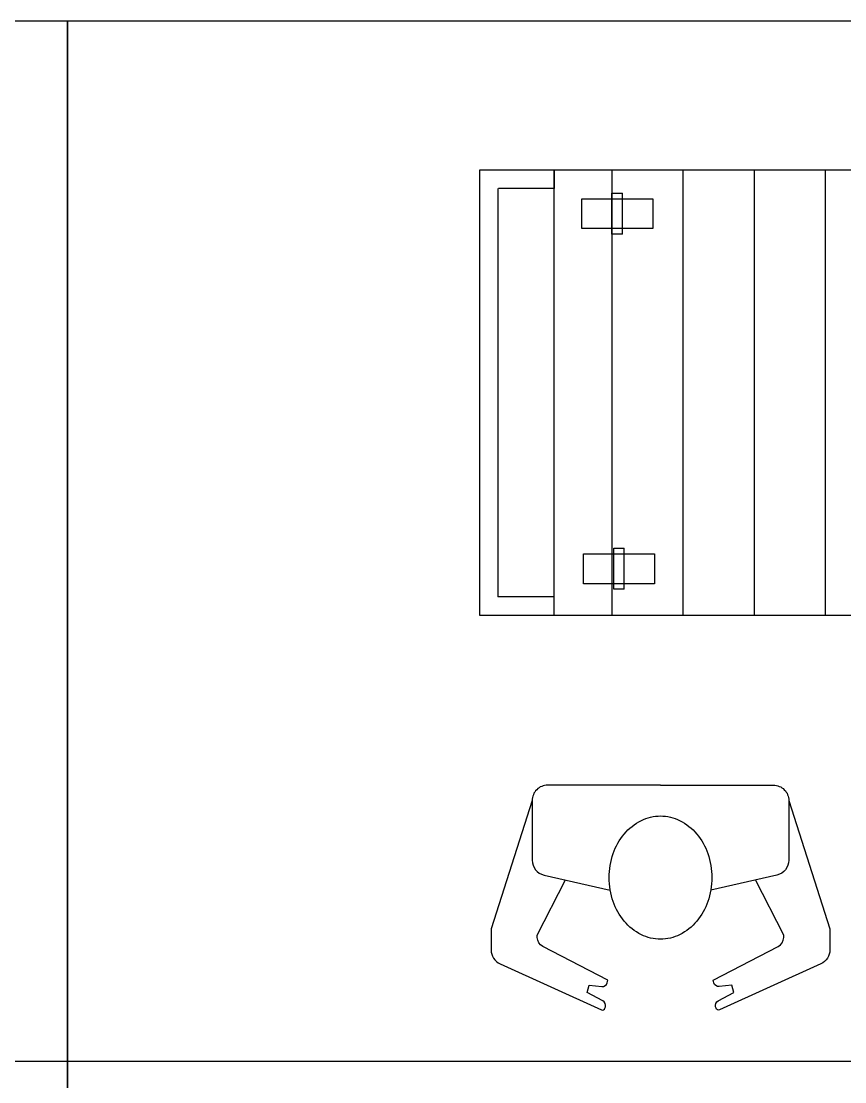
# Model space of a CAD drawing. Extents: x 539033 to 804858, y 468425 to 1263560.
# Drawn here: x 752293 to 753402, y 485311 to 486739 of the extents above; entities that cross this region are included whole.
import ezdxf

# ---------------------------------------------------------------- set-up
doc = ezdxf.new("R2010")
doc.units = 0
doc.header["$LTSCALE"] = 1000
doc.header["$MEASUREMENT"] = 0
for name, pattern in [('3', [5, 2.5, -1.25, 0, -1.25]), ('DASHED', [0.75, 0.5, -0.25]), ('DASHED2', [0.375, 0.25, -0.125])]:
    doc.linetypes.add(name, pattern=pattern)
doc.layers.get('0').update_dxf_attribs({"linetype": 'CONTINUOUS'})
for name, color, linetype in [('11', 230, 'CONTINUOUS'), ('C', 1, 'CONTINUOUS'), ('DIM', 6, 'CONTINUOUS'), ('L2', 7, 'CONTINUOUS'), ('流水线', 4, 'CONTINUOUS'), ('线体内容', 7, 'CONTINUOUS')]:
    doc.layers.add(name, color=color, linetype=linetype)
doc.layers.add('7', color=7, linetype='3', lineweight=9)

# ---------------------------------------------------------------- blocks, each defined once
blk = doc.blocks.new('A$C7E87390C')
at = {"layer": '线体内容', "linetype": 'DASHED2', "ltscale": 100}
for p, q in [((0, 600), (1230, 600)), ((2.1, 0), (0, 600)), ((97.9, 600), (97.9, 0)), ((193.7, 600), (193.7, 0)), ((289.6, 600), (289.6, 0)), ((385.4, 600), (385.4, 0)), ((481.2, 600), (481.2, 0)), ((577, 600), (577, 0)), ((672.9, 600), (672.9, 0)), ((768.7, 600), (768.7, 0)), ((864.5, 600), (864.5, 0)), ((960.4, 600), (960.4, 0)), ((1056.2, 600), (1056.2, 0)), ((1152, 600), (1152, 0)), ((1230, 600), (1230, 0)), ((1230, 600), (1330, 600)), ((1230, 600), (1230, 575)), ((1330, 600), (1330, 0)), ((1230, 575), (1305.6, 575)), ((1305.6, 25), (1305.6, 575)), ((50, 557.2), (145.8, 557.2)), ((50, 517.2), (50, 557.2)), ((90.9, 564.8), (105.1, 564.8)), ((90.9, 564.8), (90.9, 509.4)), ((105.1, 564.8), (105.1, 509.4)), ((145.8, 557.2), (145.8, 517.2)), ((1094.7, 557.2), (1190.5, 557.2)), ((1094.7, 517.2), (1094.7, 557.2)), ((1135.6, 564.8), (1149.8, 564.8)), ((1135.6, 564.8), (1135.6, 509.4)), ((1149.8, 564.8), (1149.8, 509.4)), ((1190.5, 557.2), (1190.5, 517.2)), ((145.8, 517.2), (50, 517.2)), ((1190.5, 517.2), (1094.7, 517.2)), ((105.1, 509.4), (90.9, 509.4)), ((1149.8, 509.4), (1135.6, 509.4)), ((1138, 86.6), (1152.2, 86.6)), ((1138, 86.6), (1138, 31.2)), ((1152.2, 86.6), (1152.2, 31.2)), ((50, 76.9), (145.8, 76.9)), ((50, 36.9), (50, 76.9)), ((90.9, 84.4), (105.1, 84.4)), ((90.9, 84.4), (90.9, 29)), ((105.1, 84.4), (105.1, 29)), ((145.8, 76.9), (145.8, 36.9)), ((1097.1, 79), (1192.9, 79)), ((1097.1, 39), (1097.1, 79)), ((1192.9, 79), (1192.9, 39)), ((145.8, 36.9), (50, 36.9)), ((105.1, 29), (90.9, 29)), ((1192.9, 39), (1097.1, 39)), ((1152.2, 31.2), (1138, 31.2)), ((1230, 0), (1230, 25)), ((1230, 25), (1305, 25)), ((1230, 0), (2.1, 0)), ((1330, 0), (1230, 0))]:
    blk.add_line(p, q, dxfattribs=at)
blk = doc.blocks.new('工位')
at = {"layer": '11', "color": 230}
for points in [[(-208.3, -155.1), (-275, 53.2), (-275, 87.1, -0.294108), (-260.3, 109.9), (-95.9, 184.6, -0.446254), (-90.2, 182.1), (-89.5, 180, -0.364113), (-93.5, 170), (-119, 156.4), (-116, 144.5), (-95.4, 146.7, -0.368169), (-86.4, 140.6), (-85.3, 136.6), (-191, 82, 0.280456), (-200, 67.2), (-200, 63.5), (-154.3, -26.2)], [(208.3, -155.1), (275, 53.2), (275, 87.1, 0.294108), (260.3, 109.9), (95.9, 184.6, 0.446254), (90.2, 182.1), (89.5, 180, 0.364113), (93.5, 170), (119, 156.4), (116, 144.5), (95.4, 146.7, 0.368169), (86.4, 140.6), (85.3, 136.6), (191, 82, -0.280456), (200, 67.2), (200, 63.5), (154.3, -26.2)], [(0, -180.1), (-183.3, -180.1, -0.414214), (-208.3, -155.1), (-208.3, -58.4, -0.350404), (-188.9, -34.1), (-81.6, -9.8)], [(0, -180.1), (183.3, -180.1, 0.414214), (208.3, -155.1), (208.3, -58.4, 0.350404), (188.9, -34.1), (81.6, -9.8)]]:
    blk.add_lwpolyline(points, format="xyb", dxfattribs=at)
blk.add_lwpolyline([(0, 69.9, 0.115836), (-31.1, 62.6, 0.104065), (-58.9, 40.6, 0.09084), (-76.8, 8.9, 0.083285), (-83.3, -30.1, 0.083285), (-76.8, -69.2, 0.09084), (-58.9, -100.8, 0.104065), (-31.1, -122.8, 0.115836), (0, -130.1, 0.115836), (31.1, -122.8, 0.104065), (58.9, -100.8, 0.09084), (76.8, -69.2, 0.083285), (83.3, -30.1, 0.083285), (76.8, 8.9, 0.09084), (58.9, 40.6, 0.104065), (31.1, 62.6, 0.115836)], format="xyb", close=True, dxfattribs=at)
blk = doc.blocks.new('A$C048B24C4')
blk.add_blockref('工位', (275, 180.1))
blk = doc.blocks.new('555')
at = {"xscale": -1, "rotation": 180}
blk.add_blockref('A$C048B24C4', (-275, 250), dxfattribs=at)
blk = doc.blocks.new('A$C2E7C497D')
at = {"xscale": -1}
blk.add_blockref('555', (275, 114.8), dxfattribs=at)
blk = doc.blocks.new('A$C64297987')
at = {"layer": '流水线', "linetype": 'DASHED', "rotation": 180}
blk.add_blockref('A$C2E7C497D', (550, 364.8), dxfattribs=at)
blk = doc.blocks.new('A$C1BEA0190')
at = {"layer": '流水线', "linetype": 'DASHED'}
blk.add_blockref('A$C64297987', (0, 0), dxfattribs=at)
blk = doc.blocks.new('A$C31781135')
at = {"layer": 'C', "color": 7, "linetype": 'Continuous', "xscale": -0.6, "yscale": 0.6, "zscale": 0.6, "rotation": 180}
blk.add_blockref('A$C1BEA0190', (0, 218.9), dxfattribs=at)
blk = doc.blocks.new('A$C5F623BC8')
at = {"layer": 'DIM', "linetype": 'Continuous', "xscale": 3.6, "yscale": 3.6, "zscale": 3.6}
blk.add_blockref('A$C31781135', (0, 0), dxfattribs=at)
blk = doc.blocks.new('A$C3CBE0720')
at = {"layer": '7', "linetype": 'Continuous', "xscale": -0.384, "yscale": 0.384, "zscale": 0.384, "rotation": 180}
blk.add_blockref('A$C5F623BC8', (0, 302.6), dxfattribs=at)
blk = doc.blocks.new('A$C55651892')
at = {"linetype": 'ByBlock'}
blk.add_blockref('A$C3CBE0720', (0, 0), dxfattribs=at)
blk = doc.blocks.new('A$C458E0670')
at = {"linetype": 'ByBlock', "xscale": -1}
blk.add_blockref('A$C55651892', (456.2, 0), dxfattribs=at)
blk = doc.blocks.new('0')
at = {"layer": 'L2', "rotation": 90}
blk.add_blockref('A$C458E0670', (-163.5, -202.4), dxfattribs=at)
blk = doc.blocks.new('A$C0F10309A')
at = {"color": 5, "linetype": 'DASHED', "xscale": -1, "rotation": 270}
blk.add_blockref('0', (202.4, 466), dxfattribs=at)
blk = doc.blocks.new('A$C226D065B')
at = {"xscale": -1, "rotation": 180}
blk.add_blockref('A$C0F10309A', (0, 302.6), dxfattribs=at)

msp = doc.modelspace()

# ---------------------------------------------------------------- linework, layer by layer
at = {"lineweight": 25, "ltscale": 100}
for p, q in [((750355.3, 485339.3), (752355.3, 485339.3)), ((752355.3, 485339.3), (754355.3, 485339.3))]:
    msp.add_line(p, q, dxfattribs=at)
for points in [[(750355.3, 484739.3), (752355.3, 484739.3), (752355.3, 486739.3), (750355.3, 486739.3)], [(752355.3, 484739.3), (754355.3, 484739.3), (754355.3, 486739.3), (752355.3, 486739.3)]]:
    msp.add_lwpolyline(points, close=True, dxfattribs=at)

# ---------------------------------------------------------------- block references
at = {"lineweight": 25, "ltscale": 100, "rotation": 180}
msp.add_blockref('A$C7E87390C', (754240.3, 486539.2), dxfattribs=at)
at = {"rotation": 180}
msp.add_blockref('A$C226D065B', (753381.6, 485710.8), dxfattribs=at)

doc.saveas('drawing.dxf')
